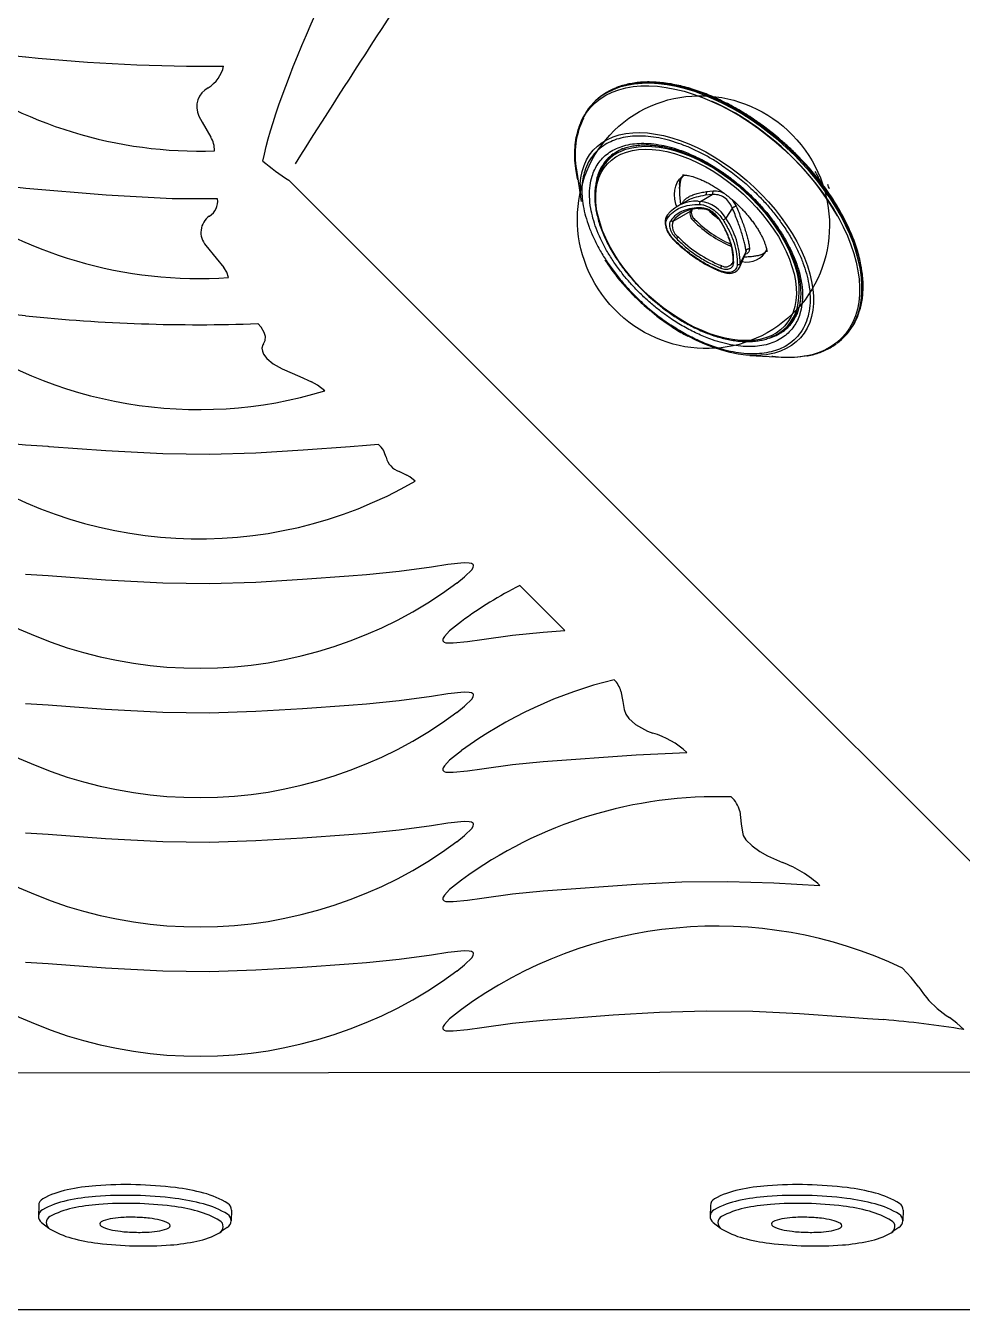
# Model space of a CAD drawing. Extents: x 398 to 509, y 623 to 780.
# Drawn here: x 458.04 to 467.09, y 684.22 to 696.62 of the extents above; entities that cross this region are included whole.
import ezdxf

# ---------------------------------------------------------------- set-up
doc = ezdxf.new("R2010")
doc.units = 0
doc.header["$MEASUREMENT"] = 0
for name, color, linetype in [('1', 4, 'Continuous'), ('2', 3, 'Continuous'), ('JET', 3, 'Continuous')]:
    doc.layers.add(name, color=color, linetype=linetype)

# ---------------------------------------------------------------- blocks, each defined once
blk = doc.blocks.new('MINI')
at = {"layer": '1', "color": 3}
for p, q in [((0.223, 0.931), (0.327, 0.931)), ((0.391, 0.895), (0.44, 0.828)), ((0.391, 0.895), (0.391, 0.895)), ((0.386, -0.902), (0.441, -0.828)), ((0.223, -0.932), (0.327, -0.932)), ((0.327, -0.932), (0.327, -0.932))]:
    blk.add_line(p, q, dxfattribs=at)
for points in [[(0.223, 0.931, 0.267867), (0.159, 0.895, 0.072378), (0.065, 0.659, 0.034036), (0.019, 0.384, 0.024706), (0, 0, 0.024706), (0.019, -0.384, 0.034036), (0.065, -0.659, 0.072378), (0.159, -0.895, 0.267867), (0.223, -0.932, 0.267867)], [(0.391, 0.895, 0.267867), (0.327, 0.931, 0.267867), (0.264, 0.895, 0.072378), (0.17, 0.659, 0.034036), (0.123, 0.384, 0.024706), (0.104, 0, 0.024706), (0.123, -0.384, 0.034036), (0.17, -0.659, 0.072378), (0.264, -0.895, 0.267867), (0.327, -0.932, 0.267867)], [(0.327, -0.932, 0.238458), (0.386, -0.902, 0.072378)]]:
    blk.add_lwpolyline(points, format="xyb", dxfattribs=at)
for points in [[(0.386, -0.855, 0.267867), (0.445, -0.822, 0.072378), (0.531, -0.605, 0.034036), (0.574, -0.352, 0.024706), (0.591, 0, 0.024706), (0.574, 0.352, 0.034036), (0.531, 0.605, 0.072378), (0.445, 0.822, 0.267867), (0.386, 0.855, 0.267867), (0.328, 0.822, 0.072378), (0.242, 0.605, 0.034036), (0.199, 0.352, 0.024706), (0.182, 0, 0.024706), (0.199, -0.352, 0.034036), (0.242, -0.605, 0.072378), (0.328, -0.822, 0.267867)], [(0.388, 0.343, 0.280852), (0.368, 0.331, 0.066452), (0.337, 0.244, 0.030521), (0.321, 0.143, 0.022038), (0.315, 0.003, 0.022038), (0.321, -0.137, 0.030521), (0.337, -0.238, 0.066452), (0.368, -0.325, 0.280852), (0.388, -0.337, 0.280852), (0.408, -0.325, 0.066452), (0.439, -0.238, 0.030521), (0.454, -0.137, 0.022038), (0.46, 0.003, 0.022038), (0.454, 0.143, 0.030521), (0.439, 0.244, 0.066452), (0.408, 0.331, 0.280852)]]:
    blk.add_lwpolyline(points, format="xyb", close=True, dxfattribs=at)
blk = doc.blocks.new('3Dir_1645101')
at = {"layer": '1', "color": 3, "linetype": 'Continuous', "lineweight": 25}
for p, q in [((-1.147, 0.484), (-1.387, 0.287)), ((1.3, 0.287), (1.06, 0.484)), ((-1.224, 0.03), (-1.224, -0.012)), ((0.276, 0.025), (0.217, -0.159)), ((1.138, -0.012), (1.138, 0.03)), ((-0.5, -0.076), (-0.5, -0.074)), ((-0.5, -0.076), (-0.452, -0.22)), ((-0.44, -0.236), (-0.481, -0.109)), ((-0.422, -0.059), (-0.423, -0.056)), ((0.305, -0.218), (0.341, -0.11)), ((-0.45, -0.219), (-0.44, -0.236)), ((0.214, -0.175), (0.215, -0.185)), ((0.214, -0.175), (0.214, -0.187)), ((0.218, -0.181), (0.217, -0.159)), ((0.305, -0.217), (0.304, -0.221)), ((-1.701, -0.281), (-1.701, -0.292)), ((-0.062, -0.455), (-0.081, -0.34)), ((0.208, -0.295), (0.171, -0.419)), ((0.171, -0.419), (0.214, -0.369)), ((0.226, -0.279), (0.208, -0.295)), ((0.468, -0.277), (0.471, -0.282)), ((1.614, -0.292), (1.614, -0.281)), ((-0.008, -0.513), (-0.076, -0.493)), ((0.23, -0.403), (0.188, -0.452)), ((-0.863, -1.083), (-0.856, -1.086)), ((0.769, -1.086), (0.777, -1.083))]:
    blk.add_line(p, q, dxfattribs=at)
at = {"layer": '1', "color": 3, "linetype": 'Continuous', "lineweight": 25, "flags": 128}
for points in [[(-1.262, 0.371), (-1.225, 0.411), (-1.174, 0.46), (-1.117, 0.507), (-1.055, 0.551), (-0.987, 0.592), (-0.914, 0.63), (-0.836, 0.665), (-0.754, 0.697), (-0.668, 0.725), (-0.581, 0.749)], [(-0.859, 0.522), (-0.792, 0.558), (-0.72, 0.59), (-0.644, 0.619), (-0.564, 0.645), (-0.481, 0.666), (-0.395, 0.684), (-0.307, 0.698), (-0.218, 0.708), (-0.127, 0.714), (-0.036, 0.716), (0.055, 0.713), (0.145, 0.707), (0.235, 0.696), (0.322, 0.682), (0.408, 0.663), (0.49, 0.641), (0.569, 0.615), (0.645, 0.585), (0.716, 0.552), (0.783, 0.516), (0.844, 0.478), (0.9, 0.436), (0.95, 0.392), (0.994, 0.346), (1.032, 0.298), (1.063, 0.249), (1.087, 0.198), (1.104, 0.146), (1.114, 0.094), (1.117, 0.041), (1.113, -0.011), (1.102, -0.063), (1.084, -0.115), (1.058, -0.165), (1.026, -0.215), (0.988, -0.262), (0.943, -0.308), (0.892, -0.352), (0.835, -0.393), (0.772, -0.431), (0.705, -0.467), (0.633, -0.499), (0.557, -0.528), (0.477, -0.553), (0.394, -0.575), (0.308, -0.593), (0.221, -0.607), (0.131, -0.617), (0.041, -0.623), (-0.051, -0.625), (-0.142, -0.622), (-0.232, -0.616), (-0.321, -0.605), (-0.409, -0.59), (-0.494, -0.572), (-0.577, -0.55), (-0.656, -0.524), (-0.731, -0.494), (-0.803, -0.461), (-0.869, -0.425), (-0.931, -0.386), (-0.987, -0.345), (-1.037, -0.301), (-1.081, -0.255), (-1.119, -0.207), (-1.15, -0.158), (-1.174, -0.107), (-1.191, -0.055), (-1.201, -0.003), (-1.204, 0.05), (-1.2, 0.102), (-1.189, 0.155), (-1.17, 0.206), (-1.145, 0.257), (-1.113, 0.306), (-1.074, 0.354), (-1.029, 0.399), (-0.978, 0.443), (-0.921, 0.484), (-0.859, 0.522)], [(1.122, -0.931), (1.042, -0.974), (0.958, -1.014), (0.869, -1.05), (0.777, -1.083), (0.68, -1.113), (0.581, -1.139), (0.479, -1.16), (0.374, -1.178), (0.268, -1.192), (0.16, -1.202), (0.052, -1.208), (-0.057, -1.209), (-0.166, -1.207), (-0.274, -1.2), (-0.381, -1.189), (-0.487, -1.174), (-0.591, -1.155), (-0.693, -1.133), (-0.791, -1.106), (-0.887, -1.075), (-0.978, -1.041), (-1.066, -1.004), (-1.149, -0.963), (-1.228, -0.92), (-1.301, -0.873), (-1.368, -0.824), (-1.43, -0.772), (-1.486, -0.718), (-1.535, -0.662), (-1.578, -0.604), (-1.615, -0.545), (-1.644, -0.484), (-1.666, -0.423), (-1.682, -0.36), (-1.69, -0.298), (-1.691, -0.235), (-1.684, -0.172), (-1.671, -0.109), (-1.65, -0.048), (-1.623, 0.013), (-1.588, 0.073), (-1.547, 0.131), (-1.499, 0.188), (-1.445, 0.242), (-1.384, 0.294), (-1.318, 0.344), (-1.311, 0.349)], [(0.306, -0.719), (0.21, -0.732), (0.113, -0.74), (0.014, -0.745), (-0.084, -0.745), (-0.183, -0.742), (-0.281, -0.734), (-0.377, -0.722), (-0.472, -0.705), (-0.564, -0.685), (-0.654, -0.662), (-0.74, -0.634), (-0.823, -0.603), (-0.901, -0.568), (-0.975, -0.531), (-1.044, -0.49), (-1.107, -0.446), (-1.165, -0.4), (-1.217, -0.352), (-1.263, -0.301), (-1.302, -0.249), (-1.334, -0.195), (-1.36, -0.14), (-1.378, -0.084), (-1.39, -0.028), (-1.394, 0.029), (-1.391, 0.086), (-1.381, 0.143), (-1.363, 0.199), (-1.339, 0.254), (-1.308, 0.308), (-1.27, 0.361), (-1.262, 0.371)], [(1.181, 0.363), (1.215, 0.317), (1.248, 0.263), (1.273, 0.208), (1.292, 0.152), (1.303, 0.096), (1.307, 0.039), (1.304, -0.018), (1.294, -0.075), (1.277, -0.131), (1.252, -0.186), (1.221, -0.24), (1.183, -0.293), (1.139, -0.343), (1.088, -0.392), (1.031, -0.439), (0.968, -0.483), (0.9, -0.524), (0.827, -0.562), (0.749, -0.597), (0.667, -0.629), (0.582, -0.657), (0.492, -0.682), (0.401, -0.702), (0.306, -0.719)], [(1.224, 0.349), (1.249, 0.332), (1.313, 0.282), (1.372, 0.229), (1.425, 0.174), (1.471, 0.117), (1.511, 0.058), (1.543, -0.002), (1.569, -0.063), (1.588, -0.125), (1.6, -0.188), (1.604, -0.25), (1.602, -0.313), (1.592, -0.376), (1.575, -0.438), (1.551, -0.499), (1.519, -0.56), (1.482, -0.619), (1.437, -0.676), (1.386, -0.732), (1.329, -0.785), (1.265, -0.836), (1.196, -0.885), (1.122, -0.931)], [(0.355, 0.02), (0.355, 0.024), (0.355, 0.026)], [(-0.481, -0.109), (-0.495, -0.087), (-0.5, -0.076)], [(0.344, -0.102), (0.365, -0.115), (0.405, -0.144), (0.438, -0.175), (0.465, -0.209), (0.485, -0.243), (0.498, -0.279), (0.504, -0.316), (0.502, -0.353), (0.496, -0.379)], [(1.094, -0.155), (1.08, -0.181), (1.048, -0.231), (1.009, -0.28), (0.964, -0.327), (0.912, -0.371), (0.855, -0.413), (0.792, -0.453), (0.724, -0.489), (0.651, -0.522), (0.574, -0.552), (0.493, -0.578), (0.409, -0.6), (0.322, -0.619), (0.232, -0.633), (0.141, -0.644), (0.049, -0.65), (-0.043, -0.652), (-0.136, -0.65), (-0.228, -0.644), (-0.319, -0.633), (-0.408, -0.619), (-0.495, -0.6), (-0.58, -0.578), (-0.66, -0.552), (-0.738, -0.522), (-0.81, -0.489), (-0.879, -0.453)], [(-0.555, -0.278), (-0.543, -0.262), (-0.53, -0.248)], [(-0.055, -0.288), (-0.054, -0.287), (-0.053, -0.286), (-0.051, -0.285), (-0.05, -0.285), (-0.05, -0.285)], [(-1.69, -0.392), (-1.676, -0.446), (-1.653, -0.508), (-1.624, -0.569), (-1.587, -0.628), (-1.544, -0.687), (-1.494, -0.743), (-1.438, -0.797), (-1.376, -0.849), (-1.308, -0.899), (-1.235, -0.946), (-1.156, -0.99), (-1.072, -1.031), (-0.984, -1.068), (-0.892, -1.103), (-0.796, -1.133), (-0.697, -1.16), (-0.594, -1.183), (-0.49, -1.202), (-0.383, -1.217), (-0.276, -1.228), (-0.167, -1.235), (-0.057, -1.237), (0.053, -1.236), (0.162, -1.23), (0.27, -1.22), (0.377, -1.206), (0.482, -1.188), (0.585, -1.166), (0.685, -1.14), (0.781, -1.111), (0.875, -1.077), (0.964, -1.041), (1.049, -1), (1.129, -0.957)], [(1.129, -0.957), (1.204, -0.911), (1.273, -0.862), (1.337, -0.811), (1.394, -0.757), (1.446, -0.701), (1.491, -0.643), (1.529, -0.584), (1.56, -0.523), (1.584, -0.461), (1.601, -0.399), (1.603, -0.394)], [(-1.215, -0.968), (-1.135, -1.012), (-1.051, -1.052), (-0.961, -1.088), (-0.868, -1.122), (-0.771, -1.151), (-0.671, -1.177), (-0.569, -1.199), (-0.463, -1.217), (-0.357, -1.231), (-0.248, -1.241), (-0.139, -1.247), (-0.03, -1.249), (0.08, -1.246), (0.189, -1.239), (0.297, -1.228), (0.403, -1.213), (0.508, -1.194), (0.61, -1.171), (0.709, -1.144), (0.805, -1.114), (0.897, -1.08), (0.985, -1.042), (1.069, -1.001), (1.148, -0.957), (1.221, -0.91), (1.289, -0.86), (1.352, -0.808), (1.408, -0.754), (1.458, -0.698), (1.501, -0.64), (1.537, -0.58), (1.55, -0.556)]]:
    blk.add_lwpolyline(points, dxfattribs=at)
at = {"layer": '1', "color": 3, "linetype": 'Continuous', "lineweight": 25}
for centre, radius, start, end in [((0.541, -0.159), 0.826, 39.1368, 51.0373), ((-0.772, -0.476), 0.98, 128.8498, 143.1889), ((0.816, -0.351), 0.801, 16.2602, 52.7787), ((-0.776, -0.002), 0.462, 149.2028, 167.0585), ((-0.812, 0.03), 0.412, 152.8339, 206.9181), ((0.387, 0.102), 0.251, 173.9021, 179.1376), ((0.148, 0.152), 0.00694, 151.625, 182.4367), ((0.691, -0.001), 0.461, 13.1677, 29.5607), ((0.726, 0.03), 0.411, 333.3172, 26.3554), ((0.736, -0.013), 0.414, 1.9823, 20.7391), ((-0.824, -0.013), 0.413, 160.96, 178.0219), ((-0.835, 0.014), 0.401, 167.3254, 191.7819), ((-0.342, -0.05), 0.0812, 101.8405, 184.0774), ((-0.398, 0.065), 0.00701, 40.0757, 104.6096), ((-0.396, 0.024), 0.0368, 8.3368, 45.617), ((0.074, -1.129), 1.236, 87.0825, 110.5036), ((0.153, -0.028), 0.134, 23.2181, 96.7872), ((-0.038, 0.001), 0.315, 312.0381, 4.5158), ((0.003, -0.006), 0.353, 309.2732, 4.2838), ((0.295, 0.018), 0.0204, 89.7731, 157.9153), ((0.338, 0.022), 0.0178, 13.0451, 97.0359), ((0.747, 0.014), 0.402, 348.6725, 12.9026), ((-0.816, -0.011), 0.408, 180.1437, 200.7206), ((-0.459, -0.106), 0.0223, 102.7551, 188.4712), ((0.101, 0.439), 0.799, 223.2273, 256.778), ((-0.422, -0.087), 0.0143, 43.5248, 109.8836), ((0.075, -1.26), 1.151, 87.1346, 109.1603), ((1.044, -0.129), 0.912, 178.8098, 179.9312), ((0.142, -0.191), 0.0812, 23.2181, 96.7872), ((0.725, -0.01), 0.412, 337.7541, 359.7643), ((-1.143, -0.281), 0.558, 168.3404, 191.4853), ((-0.553, 0.179), 0.711, 208.2282, 242.7649), ((-0.364, -0.327), 0.225, 121.1962, 193.7732), ((0.075, -1.281), 1.154, 87.172, 108.148), ((0.142, -0.207), 0.0788, 23.2181, 96.7872), ((0.268, -0.176), 0.0545, 161.9732, 179.5197), ((0.216, -0.464), 0.313, 36.5336, 47.8723), ((1.057, -0.281), 0.557, 348.2834, 11.7011), ((-1.106, -0.286), 0.595, 180.5049, 206.3752), ((-0.037, -0.335), 0.0443, 144.0119, 185.2503), ((0.017, -0.017), 0.337, 253.0162, 304.5699), ((0.08, -1.518), 1.235, 89.544, 95.269), ((0.154, -0.266), 0.0123, 63.5317, 126.7838), ((0.184, -0.291), 0.0245, 351.994, 69.5694), ((1.024, -0.288), 0.59, 333.0057, 359.6176), ((-0.74, -0.063), 1.023, 208.5059, 242.3165), ((-0.041, 1.507), 2.718, 252.3947, 278.9687), ((0.017, 1.229), 2.435, 278.6421, 288.193)]:
    blk.add_arc(centre, radius, start, end, dxfattribs=at)
for points, knots in [([(0.298, -0.69), (0.246, -0.697), (0.14, -0.711), (-0.026, -0.718), (-0.183, -0.714), (-0.327, -0.7), (-0.457, -0.679), (-0.583, -0.651), (-0.705, -0.615), (-0.819, -0.573), (-0.925, -0.523), (-1.02, -0.469), (-1.113, -0.404), (-1.198, -0.328), (-1.27, -0.241), (-1.322, -0.152), (-1.354, -0.06), (-1.367, 0.036), (-1.359, 0.127), (-1.335, 0.21), (-1.3, 0.285), (-1.251, 0.357), (-1.189, 0.428), (-1.115, 0.494), (-1.029, 0.555), (-0.935, 0.61), (-0.822, 0.663), (-0.69, 0.712), (-0.541, 0.755), (-0.436, 0.773), (-0.385, 0.782)], [0, 0, 0, 0, 0.038816, 0.0788356, 0.1199757, 0.1521421, 0.1843035, 0.2171543, 0.25, 0.2828508, 0.3156966, 0.3478629, 0.3800243, 0.4211688, 0.4611874, 0.5, 0.5388171, 0.5788356, 0.6199757, 0.6521421, 0.6843035, 0.7171543, 0.75, 0.7828508, 0.8156966, 0.8478629, 0.8800243, 0.9211688, 0.9611862, 1, 1, 1, 1]), ([(-0.043, 0.815), (-0.076, 0.815), (-0.121, 0.814), (-0.187, 0.811), (-0.244, 0.807), (-0.31, 0.8), (-0.38, 0.791), (-0.451, 0.779), (-0.518, 0.766), (-0.56, 0.755), (-0.578, 0.751)], [0, 0, 0, 0, 0.175974, 0.246647, 0.363913, 0.485352, 0.615317, 0.750612, 0.889949, 1, 1, 1, 1]), ([(0.298, -0.69), (0.337, -0.684), (0.414, -0.67), (0.528, -0.642), (0.639, -0.608), (0.746, -0.566), (0.848, -0.518), (0.943, -0.463), (1.028, -0.402), (1.102, -0.336), (1.164, -0.266), (1.213, -0.193), (1.248, -0.118), (1.272, -0.035), (1.28, 0.056), (1.268, 0.151), (1.238, 0.236), (1.197, 0.31), (1.149, 0.376), (1.09, 0.439), (1.017, 0.502), (0.933, 0.561), (0.838, 0.615), (0.732, 0.664), (0.618, 0.707), (0.496, 0.743), (0.37, 0.771), (0.24, 0.792), (0.096, 0.805), (-0.06, 0.81), (-0.226, 0.803), (-0.333, 0.789), (-0.385, 0.782)], [0, 0, 0, 0, 0.029125, 0.058252, 0.089125, 0.120002, 0.152161, 0.184325, 0.217169, 0.250017, 0.282861, 0.315709, 0.347868, 0.380033, 0.42117, 0.461186, 0.5, 0.529124, 0.558252, 0.589125, 0.620002, 0.652161, 0.684325, 0.717169, 0.750017, 0.782861, 0.815709, 0.847868, 0.880033, 0.92117, 0.961187, 1, 1, 1, 1]), ([(-0.362, 0.733), (-0.326, 0.738), (-0.253, 0.748), (-0.138, 0.756), (-0.021, 0.758), (0.1, 0.754), (0.221, 0.742), (0.343, 0.723), (0.461, 0.696), (0.574, 0.663), (0.681, 0.623), (0.779, 0.577), (0.868, 0.526), (0.955, 0.466), (1.035, 0.394), (1.102, 0.314), (1.146, 0.237), (1.173, 0.167), (1.187, 0.101), (1.191, 0.033), (1.183, -0.037), (1.162, -0.107), (1.129, -0.177), (1.084, -0.245), (1.026, -0.31), (0.957, -0.372), (0.877, -0.429), (0.789, -0.48), (0.684, -0.531), (0.561, -0.576), (0.421, -0.616), (0.324, -0.633), (0.276, -0.641)], [0, 0, 0, 0, 0.029125, 0.058252, 0.089124, 0.120002, 0.152161, 0.184325, 0.217169, 0.250017, 0.282861, 0.315709, 0.347868, 0.380033, 0.42117, 0.461185, 0.5, 0.529123, 0.558252, 0.589124, 0.620002, 0.652161, 0.684325, 0.717169, 0.750017, 0.782861, 0.815709, 0.847868, 0.880033, 0.92117, 0.961187, 1, 1, 1, 1]), ([(0.509, 0.746), (0.484, 0.753), (0.434, 0.765), (0.355, 0.781), (0.275, 0.794), (0.199, 0.803), (0.133, 0.809), (0.072, 0.813), (0.016, 0.815), (-0.024, 0.815), (-0.043, 0.815)], [0, 0, 0, 0, 0.142248, 0.291662, 0.437987, 0.577315, 0.700524, 0.792414, 0.896267, 1, 1, 1, 1]), ([(0.276, -0.641), (0.239, -0.646), (0.166, -0.656), (0.052, -0.664), (-0.066, -0.667), (-0.187, -0.662), (-0.308, -0.65), (-0.429, -0.631), (-0.547, -0.605), (-0.661, -0.571), (-0.767, -0.531), (-0.866, -0.486), (-0.955, -0.435), (-1.042, -0.374), (-1.121, -0.303), (-1.188, -0.222), (-1.233, -0.146), (-1.26, -0.075), (-1.274, -0.009), (-1.277, 0.059), (-1.269, 0.129), (-1.249, 0.199), (-1.216, 0.269), (-1.17, 0.337), (-1.112, 0.402), (-1.043, 0.464), (-0.964, 0.521), (-0.875, 0.572), (-0.77, 0.622), (-0.647, 0.668), (-0.508, 0.707), (-0.41, 0.725), (-0.362, 0.733)], [0, 0, 0, 0, 0.029125, 0.058252, 0.089124, 0.120002, 0.152161, 0.184325, 0.217169, 0.250017, 0.282861, 0.315709, 0.347868, 0.380033, 0.42117, 0.461185, 0.5, 0.529123, 0.558252, 0.589124, 0.620002, 0.652161, 0.684325, 0.717169, 0.750017, 0.782861, 0.815709, 0.847868, 0.880033, 0.92117, 0.961187, 1, 1, 1, 1]), ([(-0.043, 0.72), (-0.074, 0.719), (-0.116, 0.719), (-0.178, 0.715), (-0.23, 0.711), (-0.292, 0.705), (-0.357, 0.695), (-0.423, 0.684), (-0.489, 0.669), (-0.556, 0.652), (-0.621, 0.632), (-0.685, 0.61), (-0.747, 0.585), (-0.807, 0.557), (-0.864, 0.527), (-0.917, 0.495), (-0.967, 0.461), (-1.014, 0.425), (-1.056, 0.387), (-1.094, 0.347), (-1.128, 0.305), (-1.156, 0.264), (-1.17, 0.236), (-1.177, 0.223)], [0, 0, 0, 0, 0.059741, 0.083635, 0.123283, 0.164312, 0.208193, 0.253846, 0.300834, 0.348809, 0.397526, 0.446809, 0.496527, 0.546584, 0.596913, 0.647466, 0.698217, 0.749152, 0.800275, 0.851608, 0.90319, 0.955086, 1, 1, 1, 1]), ([(1.093, 0.217), (1.091, 0.223), (1.081, 0.243), (1.059, 0.279), (1.028, 0.323), (0.99, 0.366), (0.948, 0.407), (0.901, 0.446), (0.849, 0.483), (0.794, 0.518), (0.734, 0.551), (0.671, 0.58), (0.605, 0.608), (0.536, 0.632), (0.464, 0.654), (0.391, 0.672), (0.317, 0.688), (0.243, 0.7), (0.174, 0.708), (0.113, 0.714), (0.057, 0.717), (0.006, 0.719), (-0.028, 0.72), (-0.043, 0.72)], [0, 0, 0, 0, 0.017721, 0.071155, 0.124626, 0.178112, 0.231592, 0.285049, 0.338467, 0.391831, 0.445123, 0.498325, 0.551409, 0.604332, 0.657022, 0.70935, 0.761063, 0.811595, 0.859346, 0.900335, 0.932571, 0.970029, 1, 1, 1, 1]), ([(0.08, 0.157), (0.054, 0.157), (0.018, 0.156), (-0.035, 0.153), (-0.079, 0.149), (-0.132, 0.142), (-0.186, 0.133), (-0.241, 0.121), (-0.296, 0.107), (-0.349, 0.091), (-0.383, 0.078), (-0.4, 0.072)], [0, 0, 0, 0, 0.151387, 0.212132, 0.31284, 0.416974, 0.528252, 0.643894, 0.762783, 0.884033, 1, 1, 1, 1]), ([(-0.393, 0.07), (-0.353, 0.084), (-0.273, 0.112), (-0.139, 0.139), (0.001, 0.154), (0.094, 0.153), (0.141, 0.152)], [0, 0, 0, 0, 0.2482384, 0.5, 0.7517616, 1, 1, 1, 1]), ([(0.138, 0.129), (0.094, 0.129), (0.004, 0.131), (-0.128, 0.116), (-0.256, 0.09), (-0.332, 0.064), (-0.37, 0.05)], [0, 0, 0, 0, 0.248238, 0.5, 0.751762, 1, 1, 1, 1]), ([(0.142, 0.156), (0.141, 0.156), (0.12, 0.157), (0.099, 0.157), (0.08, 0.157)], [0, 0, 0, 0, 0.060343, 1, 1, 1, 1]), ([(0.295, 0.038), (0.292, 0.049), (0.285, 0.072), (0.248, 0.102), (0.197, 0.123), (0.157, 0.127), (0.138, 0.129)], [0, 0, 0, 0, 0.241904, 0.5, 0.758096, 1, 1, 1, 1]), ([(0.141, 0.152), (0.153, 0.151), (0.177, 0.15), (0.212, 0.142), (0.246, 0.132), (0.275, 0.117), (0.3, 0.1), (0.325, 0.075), (0.332, 0.054), (0.336, 0.04)], [0, 0, 0, 0, 0.12101, 0.242056, 0.37122, 0.500455, 0.629619, 0.758853, 1, 1, 1, 1]), ([(0.354, 0.026), (0.354, 0.03), (0.353, 0.041), (0.345, 0.06), (0.332, 0.08), (0.313, 0.099), (0.291, 0.115), (0.266, 0.128), (0.239, 0.139), (0.212, 0.147), (0.186, 0.151), (0.164, 0.155), (0.149, 0.155), (0.142, 0.155)], [0, 0, 0, 0, 0.05236, 0.159096, 0.266828, 0.374256, 0.480102, 0.58337, 0.682684, 0.78612, 0.861973, 0.931219, 1, 1, 1, 1]), ([(1.602, -0.162), (1.601, -0.159), (1.597, -0.136), (1.584, -0.093), (1.562, -0.035), (1.535, 0.021), (1.502, 0.075), (1.47, 0.12), (1.448, 0.147), (1.44, 0.156)], [0, 0, 0, 0, 0.023451, 0.212456, 0.38553, 0.559109, 0.733154, 0.907591, 1, 1, 1, 1]), ([(-1.557, 0.118), (-1.559, 0.116), (-1.574, 0.097), (-1.598, 0.06), (-1.63, 0.006), (-1.655, -0.05), (-1.676, -0.106), (-1.684, -0.144), (-1.689, -0.162)], [0, 0, 0, 0, 0.0220235, 0.2169953, 0.4128152, 0.6096917, 0.8079106, 1, 1, 1, 1]), ([(-0.4, 0.072), (-0.401, 0.071), (-0.41, 0.068), (-0.426, 0.06), (-0.448, 0.047), (-0.466, 0.033), (-0.482, 0.016), (-0.494, -0.003), (-0.502, -0.024), (-0.505, -0.046), (-0.504, -0.063), (-0.501, -0.072), (-0.5, -0.074)], [0, 0, 0, 0, 0.011978, 0.123248, 0.236969, 0.352614, 0.469921, 0.589105, 0.711055, 0.838075, 0.974775, 1, 1, 1, 1]), ([(-0.464, -0.084), (-0.469, -0.077), (-0.478, -0.065), (-0.485, -0.043), (-0.486, -0.021), (-0.479, 0.001), (-0.465, 0.022), (-0.44, 0.047), (-0.411, 0.061), (-0.393, 0.07)], [0, 0, 0, 0, 0.12101, 0.242056, 0.37122, 0.500455, 0.629619, 0.758853, 1, 1, 1, 1]), ([(-0.37, 0.05), (-0.385, 0.043), (-0.416, 0.028), (-0.442, -0.005), (-0.448, -0.041), (-0.434, -0.063), (-0.427, -0.074)], [0, 0, 0, 0, 0.2419036, 0.5, 0.7580964, 1, 1, 1, 1]), ([(0.159, -0.255), (0.182, -0.233), (0.229, -0.189), (0.273, -0.116), (0.299, -0.039), (0.296, 0.012), (0.295, 0.038)], [0, 0, 0, 0, 0.248238, 0.5, 0.751762, 1, 1, 1, 1]), ([(0.336, 0.04), (0.337, 0.013), (0.339, -0.041), (0.313, -0.122), (0.266, -0.199), (0.217, -0.245), (0.193, -0.268)], [0, 0, 0, 0, 0.248238, 0.5, 0.751762, 1, 1, 1, 1]), ([(-0.043, -0.658), (-0.074, -0.658), (-0.116, -0.657), (-0.178, -0.654), (-0.231, -0.65), (-0.293, -0.644), (-0.358, -0.635), (-0.424, -0.623), (-0.491, -0.609), (-0.558, -0.592), (-0.624, -0.573), (-0.688, -0.551), (-0.751, -0.527), (-0.811, -0.5), (-0.868, -0.471), (-0.921, -0.44), (-0.971, -0.407), (-1.018, -0.373), (-1.06, -0.336), (-1.099, -0.299), (-1.133, -0.259), (-1.162, -0.219), (-1.187, -0.177), (-1.207, -0.134), (-1.221, -0.096), (-1.226, -0.072), (-1.228, -0.063)], [0, 0, 0, 0, 0.051892, 0.072749, 0.107344, 0.143157, 0.181465, 0.221316, 0.262323, 0.304177, 0.346658, 0.389606, 0.432901, 0.476458, 0.520214, 0.564129, 0.608182, 0.652372, 0.696717, 0.74126, 0.786074, 0.831267, 0.876986, 0.92342, 0.970798, 1, 1, 1, 1]), ([(-0.073, -0.309), (-0.114, -0.297), (-0.197, -0.271), (-0.304, -0.217), (-0.397, -0.155), (-0.442, -0.108), (-0.464, -0.084)], [0, 0, 0, 0, 0.248238, 0.5, 0.751762, 1, 1, 1, 1]), ([(-0.427, -0.074), (-0.406, -0.096), (-0.363, -0.141), (-0.275, -0.2), (-0.173, -0.251), (-0.094, -0.276), (-0.055, -0.288)], [0, 0, 0, 0, 0.248238, 0.5, 0.751762, 1, 1, 1, 1]), ([(-0.412, -0.077), (-0.412, -0.077), (-0.416, -0.073), (-0.42, -0.066), (-0.422, -0.06), (-0.423, -0.057)], [0, 0, 0, 0, 0.03461, 0.559743, 1, 1, 1, 1]), ([(-0.05, -0.285), (-0.054, -0.284), (-0.076, -0.278), (-0.114, -0.266), (-0.164, -0.247), (-0.211, -0.226), (-0.255, -0.203), (-0.297, -0.178), (-0.335, -0.151), (-0.369, -0.122), (-0.393, -0.099), (-0.405, -0.085), (-0.407, -0.082)], [0, 0, 0, 0, 0.0274843, 0.1407471, 0.2555009, 0.3713278, 0.4879424, 0.6051695, 0.7229349, 0.8412638, 0.9602902, 1, 1, 1, 1]), ([(1.142, -0.06), (1.141, -0.065), (1.138, -0.084), (1.126, -0.119), (1.108, -0.163), (1.083, -0.207), (1.054, -0.249), (1.019, -0.291), (0.98, -0.331), (0.936, -0.369), (0.887, -0.406), (0.834, -0.441), (0.777, -0.473), (0.716, -0.504), (0.651, -0.532), (0.584, -0.558), (0.514, -0.58), (0.441, -0.6), (0.367, -0.617), (0.292, -0.631), (0.219, -0.642), (0.153, -0.649), (0.094, -0.654), (0.03, -0.657), (-0.015, -0.658), (-0.043, -0.658)], [0, 0, 0, 0, 0.013958, 0.062301, 0.11018, 0.157639, 0.204763, 0.25164, 0.298349, 0.34495, 0.391485, 0.437977, 0.484435, 0.530859, 0.57724, 0.62355, 0.669744, 0.715742, 0.761397, 0.806417, 0.850101, 0.890235, 0.922261, 0.95144, 1, 1, 1, 1]), ([(-0.464, -0.183), (-0.476, -0.195), (-0.499, -0.216), (-0.528, -0.249), (-0.554, -0.283), (-0.569, -0.307), (-0.578, -0.321)], [0, 0, 0, 0, 0.2787682, 0.5224132, 0.7289868, 1, 1, 1, 1]), ([(-0.449, -0.277), (-0.455, -0.268), (-0.468, -0.25), (-0.467, -0.224), (-0.456, -0.209), (-0.456, -0.208)], [0, 0, 0, 0, 0.495929, 0.971449, 1, 1, 1, 1]), ([(-0.44, -0.236), (-0.439, -0.24), (-0.437, -0.246), (-0.438, -0.258), (-0.442, -0.268), (-0.446, -0.275), (-0.449, -0.277)], [0, 0, 0, 0, 0.245709, 0.501599, 0.756635, 1, 1, 1, 1]), ([(-0.44, -0.236), (-0.431, -0.244), (-0.413, -0.259), (-0.378, -0.284), (-0.337, -0.311), (-0.29, -0.339), (-0.239, -0.367), (-0.183, -0.396), (-0.124, -0.426), (-0.082, -0.445), (-0.062, -0.455)], [0, 0, 0, 0, 0.1254168, 0.2502959, 0.3750284, 0.5, 0.6249715, 0.749704, 0.8745831, 1, 1, 1, 1]), ([(0.175, -0.229), (0.174, -0.23), (0.166, -0.24), (0.155, -0.248), (0.146, -0.256)], [0, 0, 0, 0, 0.111168, 1, 1, 1, 1]), ([(0.214, -0.369), (0.233, -0.344), (0.27, -0.295), (0.298, -0.244), (0.303, -0.221), (0.304, -0.218)], [0, 0, 0, 0, 0.459129, 0.917961, 1, 1, 1, 1]), ([(0.324, -0.158), (0.325, -0.161), (0.328, -0.168), (0.33, -0.179), (0.331, -0.19), (0.331, -0.202), (0.33, -0.214), (0.328, -0.227), (0.323, -0.249), (0.312, -0.279), (0.29, -0.32), (0.264, -0.361), (0.241, -0.389), (0.23, -0.403)], [0, 0, 0, 0, 0.059876, 0.118012, 0.174421, 0.23176, 0.290278, 0.34744, 0.403278, 0.560615, 0.711399, 0.857171, 1, 1, 1, 1]), ([(0.492, -0.323), (0.487, -0.313), (0.471, -0.286), (0.438, -0.245), (0.395, -0.199), (0.359, -0.165), (0.336, -0.149), (0.33, -0.145)], [0, 0, 0, 0, 0.132071, 0.389914, 0.649076, 0.909353, 1, 1, 1, 1]), ([(0.507, -0.367), (0.507, -0.367), (0.508, -0.367), (0.505, -0.369), (0.499, -0.375), (0.488, -0.384), (0.472, -0.395), (0.451, -0.407), (0.425, -0.421), (0.394, -0.435), (0.358, -0.449), (0.319, -0.462), (0.275, -0.475), (0.228, -0.486), (0.179, -0.495), (0.13, -0.502), (0.085, -0.507), (0.044, -0.511), (0.003, -0.513), (-0.047, -0.514), (-0.093, -0.513), (-0.136, -0.51), (-0.173, -0.507), (-0.215, -0.503), (-0.259, -0.496), (-0.303, -0.488), (-0.345, -0.479), (-0.387, -0.468), (-0.425, -0.456), (-0.46, -0.443), (-0.492, -0.43), (-0.52, -0.416), (-0.543, -0.404), (-0.562, -0.392), (-0.577, -0.382), (-0.587, -0.374), (-0.592, -0.369), (-0.594, -0.367), (-0.594, -0.367), (-0.594, -0.367)], [0, 0, 0, 0, 0.00295, 0.033588, 0.063579, 0.093265, 0.122884, 0.152586, 0.18253, 0.212808, 0.243458, 0.274463, 0.305752, 0.337178, 0.368458, 0.398942, 0.428266, 0.449173, 0.470532, 0.499965, 0.535793, 0.550531, 0.574884, 0.600065, 0.626904, 0.654667, 0.683021, 0.711698, 0.740503, 0.769297, 0.79799, 0.82654, 0.854952, 0.883281, 0.911639, 0.940196, 0.969113, 0.998675, 1, 1, 1, 1]), ([(-0.582, -0.378), (-0.582, -0.376), (-0.585, -0.366), (-0.585, -0.35), (-0.582, -0.329), (-0.573, -0.308), (-0.565, -0.291), (-0.557, -0.28), (-0.554, -0.277)], [0, 0, 0, 0, 0.0702165, 0.3021403, 0.535532, 0.737987, 0.9273054, 1, 1, 1, 1]), ([(-0.076, -0.493), (-0.096, -0.483), (-0.137, -0.465), (-0.195, -0.436), (-0.25, -0.407), (-0.301, -0.379), (-0.347, -0.352), (-0.387, -0.325), (-0.422, -0.3), (-0.44, -0.285), (-0.449, -0.277)], [0, 0, 0, 0, 0.123332, 0.251314, 0.374869, 0.500003, 0.625133, 0.748692, 0.876669, 1, 1, 1, 1]), ([(0.193, -0.268), (0.185, -0.274), (0.171, -0.285), (0.142, -0.299), (0.11, -0.31), (0.073, -0.318), (0.035, -0.322), (-0.015, -0.322), (-0.05, -0.314), (-0.073, -0.309)], [0, 0, 0, 0, 0.12101, 0.242056, 0.37122, 0.500455, 0.629619, 0.758853, 1, 1, 1, 1]), ([(-0.055, -0.288), (-0.037, -0.292), (0.001, -0.3), (0.063, -0.297), (0.12, -0.282), (0.146, -0.264), (0.159, -0.255)], [0, 0, 0, 0, 0.241904, 0.5, 0.758096, 1, 1, 1, 1]), ([(0.019, -0.294), (0.008, -0.294), (-0.007, -0.294), (-0.028, -0.291), (-0.04, -0.288), (-0.048, -0.286), (-0.05, -0.285)], [0, 0, 0, 0, 0.442759, 0.621644, 0.914513, 1, 1, 1, 1]), ([(-0.034, -0.289), (-0.012, -0.287), (0.03, -0.283), (0.073, -0.283), (0.092, -0.284)], [0, 0, 0, 0, 0.547552, 1, 1, 1, 1]), ([(0.146, -0.256), (0.145, -0.257), (0.141, -0.261), (0.129, -0.269), (0.11, -0.278), (0.09, -0.285), (0.07, -0.29), (0.05, -0.293), (0.034, -0.294), (0.022, -0.294), (0.019, -0.294)], [0, 0, 0, 0, 0.0286441, 0.194703, 0.3566034, 0.5334887, 0.6657013, 0.781428, 0.9252772, 1, 1, 1, 1]), ([(0.23, -0.403), (0.228, -0.401), (0.222, -0.395), (0.217, -0.386), (0.213, -0.377), (0.214, -0.372), (0.214, -0.369)], [0, 0, 0, 0, 0.244349, 0.5, 0.755651, 1, 1, 1, 1]), ([(0.47, -0.281), (0.471, -0.281), (0.477, -0.289), (0.484, -0.303), (0.493, -0.323), (0.497, -0.342), (0.498, -0.36), (0.496, -0.373), (0.495, -0.378)], [0, 0, 0, 0, 0.020492, 0.19896, 0.387184, 0.593187, 0.831508, 1, 1, 1, 1]), ([(-0.062, -0.455), (-0.062, -0.457), (-0.063, -0.462), (-0.067, -0.472), (-0.071, -0.482), (-0.074, -0.489), (-0.076, -0.493)], [0, 0, 0, 0, 0.2445351, 0.5000001, 0.755465, 1, 1, 1, 1]), ([(-0.062, -0.455), (-0.041, -0.463), (-0.001, -0.479), (0.066, -0.479), (0.127, -0.459), (0.156, -0.432), (0.171, -0.419)], [0, 0, 0, 0, 0.251061, 0.499999, 0.748938, 1, 1, 1, 1]), ([(0.188, -0.452), (0.171, -0.467), (0.144, -0.493), (0.105, -0.503), (0.09, -0.507)], [0, 0, 0, 0, 0.6113299, 1, 1, 1, 1]), ([(0.171, -0.419), (0.171, -0.421), (0.171, -0.426), (0.174, -0.434), (0.18, -0.444), (0.185, -0.449), (0.188, -0.452)], [0, 0, 0, 0, 0.24509, 0.500756, 0.756019, 1, 1, 1, 1]), ([(-1.637, -0.556), (-1.632, -0.566), (-1.619, -0.594), (-1.591, -0.64), (-1.553, -0.692), (-1.51, -0.743), (-1.462, -0.793), (-1.409, -0.84), (-1.352, -0.886), (-1.29, -0.93), (-1.224, -0.971), (-1.154, -1.01), (-1.08, -1.046), (-1.003, -1.08), (-0.922, -1.111), (-0.839, -1.139), (-0.753, -1.165), (-0.666, -1.187), (-0.577, -1.206), (-0.487, -1.222), (-0.398, -1.235), (-0.314, -1.244), (-0.24, -1.25), (-0.173, -1.254), (-0.11, -1.256), (-0.066, -1.257), (-0.043, -1.257)], [0, 0, 0, 0, 0.024508, 0.069821, 0.115153, 0.160495, 0.205837, 0.251171, 0.296491, 0.341791, 0.387062, 0.432299, 0.477493, 0.522635, 0.567708, 0.612692, 0.657552, 0.702232, 0.746635, 0.790575, 0.83364, 0.874727, 0.911273, 0.938202, 0.968486, 1, 1, 1, 1]), ([(-0.043, -1.257), (-0.007, -1.256), (0.043, -1.256), (0.117, -1.253), (0.179, -1.248), (0.253, -1.242), (0.33, -1.233), (0.41, -1.221), (0.491, -1.206), (0.572, -1.189), (0.653, -1.168), (0.733, -1.145), (0.811, -1.12), (0.888, -1.091), (0.962, -1.06), (1.034, -1.027), (1.102, -0.991), (1.167, -0.952), (1.229, -0.912), (1.287, -0.869), (1.34, -0.825), (1.39, -0.779), (1.435, -0.73), (1.475, -0.68), (1.511, -0.629), (1.535, -0.589), (1.546, -0.566), (1.548, -0.561)], [0, 0, 0, 0, 0.050619, 0.070789, 0.104284, 0.138962, 0.176076, 0.214721, 0.254532, 0.295218, 0.336572, 0.378444, 0.42072, 0.463314, 0.506163, 0.549216, 0.592439, 0.635806, 0.679299, 0.722911, 0.76664, 0.810494, 0.85449, 0.898653, 0.94302, 0.98764, 1, 1, 1, 1]), ([(-0.631, -1.222), (-0.625, -1.226), (-0.611, -1.233), (-0.598, -1.241), (-0.592, -1.245)], [0, 0, 0, 0, 0.500001, 1, 1, 1, 1]), ([(-0.52, -1.216), (-0.517, -1.218), (-0.5, -1.226), (-0.464, -1.239), (-0.433, -1.25), (-0.417, -1.255)], [0, 0, 0, 0, 0.11144, 0.554532, 1, 1, 1, 1])]:
    blk.add_open_spline(points, degree=3, knots=knots, dxfattribs=at)
blk = doc.blocks.new('2018 PRISM')
at = {"layer": '1', "linetype": 'Continuous', "lineweight": 25}
for p, q in [((66.196, 47.225), (61.997, 51.423)), ((69.965, 43.455), (66.196, 47.225)), ((64.455, 47.056), (64.664, 47.071)), ((45.808, 42.781), (69.003, 42.806)), ((42.517, 40.51), (70.074, 40.51))]:
    blk.add_line(p, q, dxfattribs=at)
blk.add_arc((64.988, 46.431), 0.224, 13.6584, 47.129, dxfattribs=at)
at = {"layer": '1', "linetype": 'Continuous', "lineweight": 25, "extrusion": (0, 0, -1)}
blk.add_ellipse((65.338, 56.537), major_axis=(3.534, 5.537), ratio=0.152229, start_param=3.526788, end_param=4.346745, dxfattribs=at)
at = {"layer": '1'}
blk.add_spline([(78.674, 47.157), (76.22, 49.088), (74.107, 50.847), (70.276, 54.616), (68.781, 56.325), (67.964, 56.938), (66.876, 57.176), (65.663, 56.881), (65.469, 56.754), (65.202, 56.35), (63.763, 54.169), (62.058, 51.583)], degree=3, dxfattribs=at)
at = {"layer": '2', "linetype": 'Continuous', "lineweight": 25}
for p, q in [((61.368, 52.526), (61.368, 52.526)), ((61.31, 51.242), (60.87, 51.244)), ((61.233, 51.076), (61.229, 51.074)), ((62.747, 48.86), (62.589, 48.848)), ((62.865, 48.87), (62.747, 48.86)), ((59.671, 47.599), (59.455, 47.614)), ((62.747, 47.61), (62.578, 47.597)), ((64.664, 47.071), (64.229, 47.506)), ((59.671, 46.349), (59.455, 46.364)), ((62.747, 46.36), (62.578, 46.347)), ((59.671, 45.099), (59.455, 45.114)), ((62.747, 45.11), (62.578, 45.097)), ((59.671, 43.849), (59.455, 43.864)), ((62.747, 43.86), (62.578, 43.847)), ((64.455, 43.306), (64.682, 43.323)), ((67.589, 43.322), (67.747, 43.311))]:
    blk.add_line(p, q, dxfattribs=at)
at = {"layer": '2', "linetype": 'Continuous', "lineweight": 25, "flags": 128}
for points in [[(59.455, 52.614), (59.231, 52.635), (58.958, 52.67), (58.71, 52.707), (58.586, 52.72), (58.532, 52.72), (58.505, 52.714), (58.497, 52.711), (58.49, 52.704), (58.486, 52.699), (58.485, 52.692), (58.487, 52.682), (58.497, 52.661), (58.559, 52.596), (58.665, 52.511)], [(61.127, 52.043), (61.159, 51.985), (61.244, 51.84)], [(59.456, 51.345), (59.079, 51.389), (58.644, 51.457), (58.643, 51.457), (58.551, 51.466), (58.518, 51.464), (58.507, 51.462), (58.494, 51.456), (58.49, 51.452), (58.488, 51.447), (58.487, 51.441), (58.489, 51.432), (58.502, 51.411), (58.579, 51.338), (58.621, 51.305)], [(60.87, 51.244), (60.233, 51.278), (59.456, 51.345)], [(61.196, 50.794), (61.297, 50.67), (61.37, 50.581)], [(61.416, 50.483), (61.399, 50.535), (61.37, 50.581)], [(59.455, 50.114), (59.231, 50.135), (58.958, 50.17), (58.71, 50.207), (58.586, 50.22), (58.532, 50.22), (58.505, 50.214), (58.497, 50.211), (58.49, 50.204), (58.486, 50.199), (58.485, 50.192), (58.487, 50.182), (58.497, 50.161), (58.559, 50.096), (58.665, 50.011)], [(61.754, 49.841), (61.77, 49.873), (61.772, 49.912), (61.76, 49.951), (61.729, 50.002), (61.697, 50.038)], [(61.754, 49.841), (61.748, 49.833), (61.738, 49.799), (61.742, 49.77), (61.754, 49.741), (61.785, 49.701), (61.847, 49.649), (61.935, 49.601)], [(61.935, 49.601), (62.104, 49.526), (62.217, 49.474)], [(62.347, 49.388), (62.276, 49.443), (62.217, 49.474)], [(59.455, 48.864), (59.231, 48.885), (58.958, 48.92), (58.71, 48.957), (58.586, 48.97), (58.532, 48.97), (58.505, 48.964), (58.497, 48.961), (58.49, 48.954), (58.486, 48.949), (58.485, 48.942), (58.487, 48.932), (58.497, 48.911), (58.559, 48.846), (58.665, 48.761)], [(59.682, 48.848), (59.671, 48.849), (59.455, 48.864)], [(62.589, 48.848), (62.135, 48.814), (61.68, 48.787), (61.23, 48.774), (60.779, 48.779), (60.23, 48.807), (59.682, 48.848)], [(63.062, 48.61), (63.113, 48.585), (63.137, 48.573)], [(63.22, 48.515), (63.166, 48.558), (63.137, 48.573)], [(63.622, 47.53), (63.695, 47.589), (63.768, 47.662), (63.78, 47.685), (63.782, 47.695), (63.781, 47.702), (63.778, 47.708), (63.771, 47.714), (63.763, 47.718), (63.739, 47.723), (63.692, 47.724), (63.534, 47.708), (63.377, 47.684), (63.063, 47.641), (62.747, 47.61)], [(62.578, 47.597), (62.129, 47.564), (61.68, 47.537), (61.23, 47.524), (60.779, 47.529), (60.225, 47.557), (59.671, 47.599)], [(63.665, 47.16), (63.551, 47.068), (63.501, 47.014), (63.489, 46.995), (63.486, 46.985), (63.485, 46.976), (63.487, 46.97), (63.491, 46.965), (63.499, 46.959), (63.516, 46.953), (63.587, 46.951), (63.725, 46.965), (63.863, 46.986), (64.159, 47.027), (64.455, 47.056)], [(63.622, 46.28), (63.695, 46.339), (63.768, 46.412), (63.78, 46.435), (63.782, 46.445), (63.781, 46.452), (63.778, 46.458), (63.771, 46.464), (63.763, 46.468), (63.739, 46.473), (63.692, 46.474), (63.534, 46.458), (63.377, 46.434), (63.063, 46.391), (62.747, 46.36)], [(65.205, 46.484), (65.224, 46.386), (65.238, 46.307)], [(62.578, 46.347), (62.129, 46.314), (61.68, 46.287), (61.23, 46.274), (60.779, 46.279), (60.225, 46.307), (59.671, 46.349)], [(65.238, 46.307), (65.255, 46.262), (65.284, 46.22), (65.348, 46.163), (65.465, 46.098), (65.515, 46.08)], [(63.665, 45.91), (63.551, 45.818), (63.501, 45.764), (63.489, 45.745), (63.486, 45.735), (63.485, 45.726), (63.487, 45.72), (63.491, 45.715), (63.499, 45.709), (63.516, 45.703), (63.587, 45.701), (63.725, 45.715), (63.863, 45.736), (64.159, 45.777), (64.455, 45.806)], [(64.455, 45.806), (65.353, 45.871), (65.842, 45.893)], [(66.355, 45.326), (66.37, 45.202), (66.38, 45.121)], [(63.622, 45.03), (63.695, 45.089), (63.768, 45.162), (63.78, 45.185), (63.782, 45.195), (63.781, 45.202), (63.778, 45.208), (63.771, 45.214), (63.763, 45.218), (63.739, 45.223), (63.692, 45.224), (63.534, 45.208), (63.377, 45.184), (63.063, 45.141), (62.747, 45.11)], [(62.578, 45.097), (62.129, 45.064), (61.68, 45.037), (61.23, 45.024), (60.779, 45.029), (60.225, 45.057), (59.671, 45.099)], [(66.38, 45.121), (66.389, 45.09), (66.415, 45.049), (66.475, 44.989), (66.548, 44.937), (66.624, 44.893), (66.768, 44.828)], [(63.665, 44.66), (63.551, 44.568), (63.501, 44.514), (63.489, 44.495), (63.486, 44.485), (63.485, 44.476), (63.487, 44.47), (63.491, 44.465), (63.499, 44.459), (63.516, 44.453), (63.587, 44.451), (63.725, 44.465), (63.863, 44.486), (64.159, 44.527), (64.455, 44.556)], [(64.455, 44.556), (65.353, 44.621), (65.795, 44.641), (66.238, 44.646), (66.683, 44.633), (67.128, 44.607)], [(63.622, 43.78), (63.695, 43.839), (63.768, 43.912), (63.78, 43.935), (63.782, 43.945), (63.781, 43.952), (63.778, 43.958), (63.771, 43.964), (63.763, 43.968), (63.739, 43.973), (63.692, 43.974), (63.534, 43.958), (63.377, 43.934), (63.063, 43.891), (62.747, 43.86)], [(62.578, 43.847), (62.129, 43.814), (61.68, 43.787), (61.23, 43.774), (60.779, 43.779), (60.225, 43.807), (59.671, 43.849)], [(68.086, 43.623), (68.011, 43.718), (67.926, 43.809)], [(68.086, 43.623), (68.131, 43.56), (68.158, 43.524)], [(63.665, 43.41), (63.551, 43.318), (63.501, 43.264), (63.489, 43.245), (63.486, 43.235), (63.485, 43.226), (63.487, 43.22), (63.491, 43.215), (63.499, 43.209), (63.516, 43.203), (63.587, 43.201), (63.725, 43.215), (63.863, 43.236), (64.159, 43.277), (64.455, 43.306)], [(64.682, 43.323), (65.131, 43.357), (65.58, 43.383), (66.03, 43.396), (66.481, 43.391), (66.931, 43.37), (67.38, 43.338), (67.589, 43.322)], [(68.519, 43.216), (68.453, 43.275), (68.38, 43.33)]]:
    blk.add_lwpolyline(points, dxfattribs=at)
at = {"layer": '2', "linetype": 'Continuous', "lineweight": 25}
for centre, radius, start, end in [((61.216, 70.053), 17.527, 264.2352, 270.4963), ((61.135, 55.896), 4.191, 233.8872, 271.9784), ((61.052, 52.593), 0.322, 301.1945, 348.1367), ((61.318, 52.132), 0.21, 118.0727, 204.8096), ((61.023, 51.709), 0.257, 359.8681, 30.8952), ((63.753, 54.071), 3.177, 230.8226, 236.4556), ((61.131, 54.676), 4.203, 233.3278, 273.8824), ((61.138, 51.222), 0.173, 303.0407, 6.741), ((61.336, 50.92), 0.188, 124.4639, 222.0634), ((61.13, 53.385), 4.178, 233.8532, 286.9393), ((61.124, 66.103), 16.076, 264.0411, 272.0429), ((61.131, 52.141), 4.184, 233.8914, 299.9416), ((62.708, 48.695), 0.235, 12.4137, 48.0014), ((63.125, 48.792), 0.193, 193.9416, 251.0649), ((61.13, 50.888), 4.181, 233.8756, 306.5812), ((66.085, 43.857), 4.094, 116.9568, 126.2212), ((66.13, 42.532), 4.182, 103.6924, 126.1148), ((61.13, 49.638), 4.181, 233.8756, 306.5812), ((65.283, 45.294), 0.82, 46.9617, 73.5337), ((66.136, 41.272), 4.193, 88.1408, 126.104), ((66.104, 45.268), 0.257, 13.0204, 49.2804), ((61.13, 48.388), 4.181, 233.8756, 306.5812), ((66.402, 43.828), 1.065, 46.9931, 69.8976), ((66.131, 40.033), 4.181, 64.575, 126.13), ((61.13, 47.138), 4.181, 233.8756, 306.5812), ((68.989, 44.252), 1.105, 221.2198, 236.5978), ((66.795, 32.403), 10.949, 80.9395, 85.0107)]:
    blk.add_arc(centre, radius, start, end, dxfattribs=at)
at = {"layer": '2'}
blk.add_ellipse((66.004, 51.018), major_axis=(0.816, -0.928), ratio=0.973983, dxfattribs=at)
at = {"layer": 'JET'}
for name, p, rotation in [('3Dir_1645101', (65.931, 50.861), 137.6550251381813), ('3Dir_1645101', (69.931, 46.761), 137.6550251381813), ('MINI', (60.518, 41.715), 268.6093338093387), ('MINI', (67.008, 41.715), 268.6093338093387)]:
    blk.add_blockref(name, p, dxfattribs=dict(at, rotation=rotation))

msp = doc.modelspace()

# ---------------------------------------------------------------- block references
at = {"layer": '1'}
msp.add_blockref('2018 PRISM', (398.58, 643.705), dxfattribs=at)

doc.saveas('drawing.dxf')
